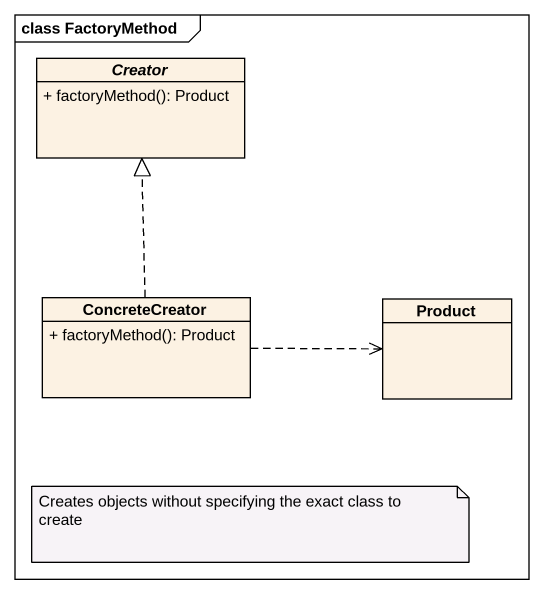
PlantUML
@startuml
mainframe class FactoryMethod
hide circle
hide empty members
skinparam classAttributeIconSize 0
abstract class Creator {
  + factoryMethod(): Product
}
class ConcreteCreator {
  + factoryMethod(): Product
}
class Product
ConcreteCreator .up.|> Creator
ConcreteCreator .right.> Product
note as N1
  Creates objects without specifying the exact class to create
end note
@enduml
